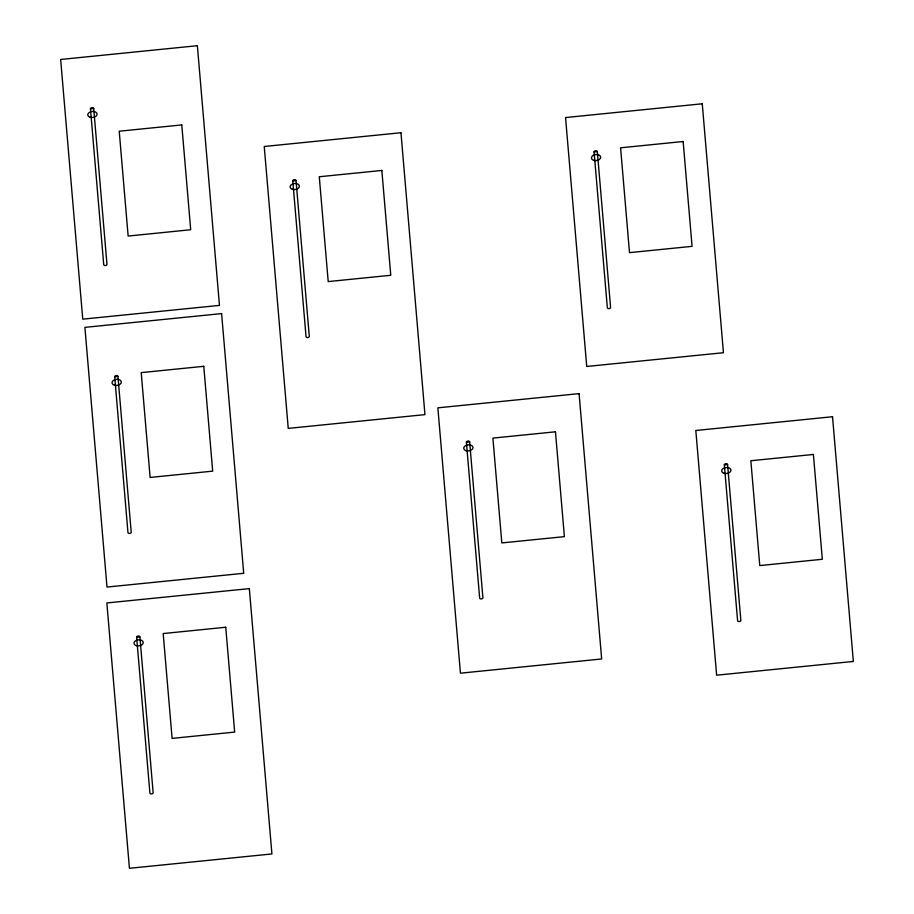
<?xml version="1.0" encoding="UTF-8"?>
<svg xmlns="http://www.w3.org/2000/svg" width="914" height="914" viewBox="0 0 914 914"><rect width="100%" height="100%" fill="white"/><g stroke="black" fill="none" stroke-linecap="round" stroke-linejoin="round"><path stroke-width="1.37" d="M90.463 108.857L93.708 108.526L106.961 264.295A1.634 1.063 -6.4 0 1 105.43 265.517A1.634 1.063 -6.4 0 1 103.716 264.626L90.463 108.857A1.634 1.063 -6.4 0 1 91.994 107.635A1.634 1.063 -6.4 0 1 93.708 108.526M292.788 180.892L296.033 180.572L309.286 336.341A1.634 1.063 -6.4 0 1 307.755 337.552A1.634 1.063 -6.4 0 1 306.041 336.66L292.788 180.892A1.634 1.063 -6.4 0 1 294.319 179.67A1.634 1.063 -6.4 0 1 296.033 180.572M594.089 151.953L597.333 151.633L610.586 307.39A1.634 1.063 -6.4 0 1 609.055 308.612A1.634 1.063 -6.4 0 1 607.342 307.721L594.089 151.953A1.634 1.063 -6.4 0 1 595.62 150.73A1.634 1.063 -6.4 0 1 597.333 151.633M114.707 376.762L117.952 376.431L131.205 532.199A1.634 1.063 -6.4 0 1 129.674 533.422A1.634 1.063 -6.4 0 1 127.96 532.531L114.707 376.762A1.634 1.063 -6.4 0 1 116.238 375.54A1.634 1.063 -6.4 0 1 117.952 376.431M466.403 442.25L469.647 441.919L482.9 597.687A1.634 1.063 -6.4 0 1 481.37 598.91A1.634 1.063 -6.4 0 1 479.656 598.007L466.403 442.25A1.634 1.063 -6.4 0 1 467.934 441.028A1.634 1.063 -6.4 0 1 469.647 441.919M724.345 464.895L727.59 464.563L740.843 620.332A1.634 1.063 -6.4 0 1 739.312 621.554A1.634 1.063 -6.4 0 1 737.598 620.663L724.345 464.895A1.634 1.063 -6.4 0 1 725.876 463.672A1.634 1.063 -6.4 0 1 727.59 464.563M136.643 637.229L139.888 636.909L153.141 792.678A1.634 1.063 -6.4 0 1 151.61 793.9A1.634 1.063 -6.4 0 1 149.896 792.998L136.643 637.229A1.634 1.063 -6.4 0 1 138.174 636.018A1.634 1.063 -6.4 0 1 139.888 636.909M197.367 45.7L60.655 59.467L82.751 319.157L219.463 305.39L197.367 45.7M181.783 124.921L119.22 131.216L128.143 236.052L190.706 229.745L181.783 124.921M400.96 132.724L264.249 146.491L288.241 428.392L424.953 414.625L400.96 132.724M702.26 103.785L565.549 117.552L586.731 366.468L723.442 352.713L702.26 103.785M381.846 170.45L319.283 176.745L328.206 281.581L390.769 275.285L381.846 170.45M683.146 141.51L620.583 147.805L629.506 252.641L692.069 246.346L683.146 141.51M221.611 313.605L84.899 327.372L106.995 587.062L243.707 573.295L221.611 313.605M203.776 366.32L141.213 372.615L150.125 477.451L212.688 471.144L203.776 366.32M579.088 393.626L437.863 407.838L460.439 673.184L601.663 658.971L579.088 393.626M555.461 431.796L492.897 438.103L501.82 542.927L564.384 536.632L555.461 431.796M832.528 416.727L695.817 430.494L716.633 675.195L853.345 661.439L832.528 416.727M813.403 454.452L750.851 460.747L759.763 565.583L822.326 559.277L813.403 454.452M249.328 588.616L106.847 602.954L129.434 868.3L271.915 853.95L249.328 588.616M225.747 627.255L163.183 633.551L172.106 738.386L234.67 732.091L225.747 627.255M90.098 117.266A4.661 3.028 -6.4 0 0 97.078 114.193A4.661 3.028 -6.4 0 0 90.12 111.988A4.661 3.028 -6.4 0 0 90.098 117.266M114.341 385.171A4.661 3.028 -6.4 0 0 121.322 382.098A4.661 3.028 -6.4 0 0 114.376 379.893A4.661 3.028 -6.4 0 0 114.341 385.171M136.277 645.638A4.661 3.028 -6.4 0 0 143.247 642.576A4.661 3.028 -6.4 0 0 136.3 640.371A4.661 3.028 -6.4 0 0 136.277 645.638M723.979 473.303A4.661 3.028 -6.4 0 0 730.96 470.23A4.661 3.028 -6.4 0 0 724.002 468.037A4.661 3.028 -6.4 0 0 723.979 473.303M466.037 450.659A4.661 3.028 -6.4 0 0 473.006 447.586A4.661 3.028 -6.4 0 0 466.06 445.381A4.661 3.028 -6.4 0 0 466.037 450.659M593.723 160.361A4.661 3.028 -6.4 0 0 600.692 157.299A4.661 3.028 -6.4 0 0 593.746 155.094A4.661 3.028 -6.4 0 0 593.723 160.361M292.423 189.301A4.661 3.028 -6.4 0 0 299.392 186.239A4.661 3.028 -6.4 0 0 292.446 184.034A4.661 3.028 -6.4 0 0 292.423 189.301"/></g></svg>
